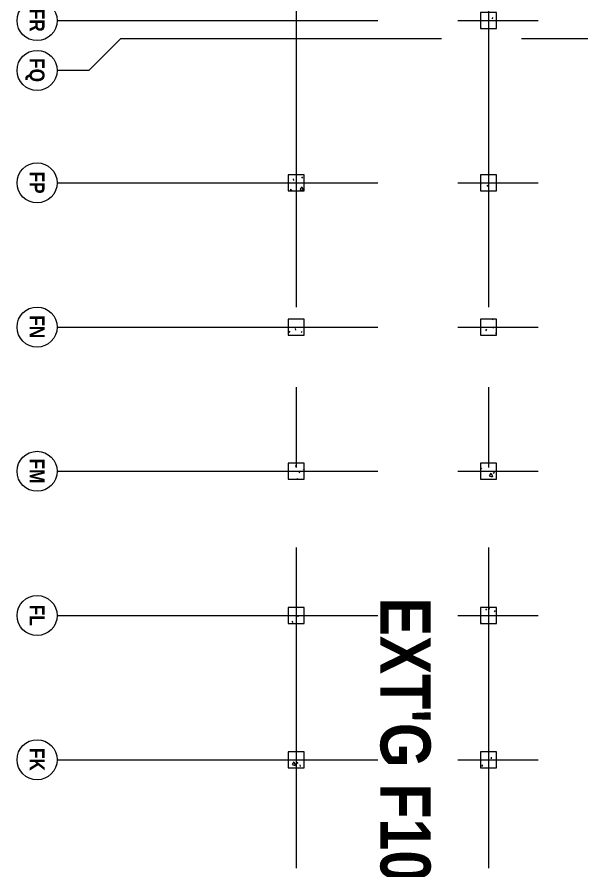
# Model space of a CAD drawing. Extents: x -14231 to 413940, y -171733 to 124993.
# Drawn here: x 181670 to 209854, y -84793 to -42168 of the extents above; entities that cross this region are included whole.
import ezdxf

# ---------------------------------------------------------------- set-up
doc = ezdxf.new("R2010")
doc.units = 0
doc.header["$LTSCALE"] = 8
doc.linetypes.add('IDA - Grid Line', pattern=[3500, 2000, -500, 500, -500])
for name, color, linetype, lineweight in [('A-_ANOTGRID_E', 7, 'CONTINUOUS', 9), ('A-_ANOTTEXT_A', 7, 'CONTINUOUS', 9), ('A-COLN----_E', 7, 'CONTINUOUS', 9), ('A-COLN----_E1', 7, 'CONTINUOUS', 9)]:
    doc.layers.add(name, color=color, linetype=linetype, lineweight=lineweight)
doc.styles.add('Arial Narrow_B', font='ARIALNB.TTF', dxfattribs={"height": 750})
doc.styles.add('Arial Narrow_B_1', font='ARIALNB.TTF', dxfattribs={"height": 625})

# ---------------------------------------------------------------- blocks, each defined once
blk = doc.blocks.new('IDA - Rectangle Column - 800W X 800D-V23-PH1 LEVEL 3 - PROBE')
at = {"layer": 'A-COLN----_E1', "true_color": 0xaaaaaa}
h = blk.add_hatch(dxfattribs=at)
h.set_pattern_fill('FP_25', color=253, style=0, pattern_type=2)
h.set_pattern_definition([(320, (-315956.1, 851757.2), (-159.3907, -1821.8403), [190.5, -2095.5]), (265, (-315956.1, 851757.2), (1910.5674, 352.428), [152.4, -1676.4]), (10.451, (-315969.4, 851605.4), (1751.166, -1469.4262), [161.9, -1780.901]), (316.184, (-315448.1, 851757.2), (-420.428, -2710.791), [285.75, -3143.25]), (6.636, (-315483.2, 851531.3), (2474.276, -2374.0256), [242.85, -2671.351]), (261.184, (-315448, 851757.2), (2474.2525, -2374.05), [228.6, -2514.6]), (291, (-315575.1, 851503.2), (-1022.6516, -1516.1442), [190.5, -2095.5]), (236, (-315575.1, 851503.2), (1841.8805, -618.021), [152.4, -1676.4]), (341.451, (-315660.3, 851376.8), (819.2124, -2134.1713), [161.9, -1780.901]), (307.5, (-315956.1, 851757.2), (845.5504, -30.88603), [83.82, -1572.26, 83.82, -3300.73]), (307.5, (-315956.1, 851757.2), (845.5504, -30.88603), [-1739.9, -1617.98, 83.82, -1598.93]), (277.5, (-315956.1, 851757.2), (1001.80575, -668.1966), [83.82, -886.46, 83.82, -2175.51]), (277.5, (-315956.1, 851757.2), (1001.80575, -668.1966), [-1054.1, -1534.16, 83.82, -557.53]), (237.5, (-315956.1, 852323.6), (-57.2896, -1355.9093), [83.82, -551.18, 83.82, -4526.28]), (237.5, (-315956.1, 852323.6), (-57.2896, -1355.9093), [-718.82, -1897.38, 83.82, -2545.08]), (227.5, (-315956.1, 852577.6), (254.2664, -1481.2932), [83.82, -741.68, 83.82, -3098.8]), (227.5, (-315956.1, 852577.6), (254.2664, -1481.2932), [-909.32, -1231.9, 83.82, -1783.08])])
h.paths.add_polyline_path([(-400, -400), (400, -400), (400, 400), (-400, 400)])
at = {"layer": 'A-COLN----_E', "color": 253, "true_color": 0xaaaaaa}
for p, q in [((400, 400), (-400, 400)), ((-400, 400), (-400, -400)), ((400, -400), (400, 400)), ((-400, -400), (400, -400))]:
    blk.add_line(p, q, dxfattribs=at)
blk = doc.blocks.new('IDA - Rectangle Column - 800W X 800D-V24-PH1 LEVEL 3 - PROBE')
at = {"layer": 'A-COLN----_E1', "true_color": 0xaaaaaa}
h = blk.add_hatch(dxfattribs=at)
h.set_pattern_fill('FP_26', color=253, style=0, pattern_type=2)
h.set_pattern_definition([(320, (-315956.1, 859857.2), (-159.3907, -1821.8403), [190.5, -2095.5]), (265, (-315956.1, 859857.2), (1910.5674, 352.428), [152.4, -1676.4]), (10.451, (-315969.4, 859705.4), (1751.166, -1469.4262), [161.9, -1780.901]), (316.184, (-315448.1, 859857.2), (-420.428, -2710.791), [285.75, -3143.25]), (6.636, (-315483.2, 859631.3), (2474.276, -2374.0256), [242.85, -2671.351]), (261.184, (-315448, 859857.2), (2474.2525, -2374.05), [228.6, -2514.6]), (291, (-315575.1, 859603.2), (-1022.6516, -1516.1442), [190.5, -2095.5]), (236, (-315575.1, 859603.2), (1841.8805, -618.021), [152.4, -1676.4]), (341.451, (-315660.3, 859476.8), (819.2124, -2134.1713), [161.9, -1780.901]), (307.5, (-315956.1, 859857.2), (845.5504, -30.88603), [83.82, -1572.26, 83.82, -3300.73]), (307.5, (-315956.1, 859857.2), (845.5504, -30.88603), [-1739.9, -1617.98, 83.82, -1598.93]), (277.5, (-315956.1, 859857.2), (1001.80575, -668.1966), [83.82, -886.46, 83.82, -2175.51]), (277.5, (-315956.1, 859857.2), (1001.80575, -668.1966), [-1054.1, -1534.16, 83.82, -557.53]), (237.5, (-315956.1, 860423.6), (-57.2896, -1355.90933), [83.82, -551.18, 83.82, -4526.28]), (237.5, (-315956.1, 860423.6), (-57.2896, -1355.90933), [-718.82, -1897.38, 83.82, -2545.08]), (227.5, (-315956.1, 860677.6), (254.2664, -1481.2932), [83.82, -741.68, 83.82, -3098.8]), (227.5, (-315956.1, 860677.6), (254.2664, -1481.2932), [-909.32, -1231.9, 83.82, -1783.08])])
h.paths.add_polyline_path([(-400, -400), (400, -400), (400, 400), (-400, 400)])
at = {"layer": 'A-COLN----_E', "color": 253, "true_color": 0xaaaaaa}
for p, q in [((400, 400), (-400, 400)), ((-400, 400), (-400, -400)), ((400, -400), (400, 400)), ((-400, -400), (400, -400))]:
    blk.add_line(p, q, dxfattribs=at)
blk = doc.blocks.new('IDA - Rectangle Column - 800W X 800D-V25-PH1 LEVEL 3 - PROBE')
at = {"layer": 'A-COLN----_E1', "true_color": 0xaaaaaa}
h = blk.add_hatch(dxfattribs=at)
h.set_pattern_fill('FP_27', color=253, style=0, pattern_type=2)
h.set_pattern_definition([(320, (-306356.1, 859857.2), (-159.3907, -1821.8403), [190.5, -2095.5]), (265, (-306356.1, 859857.2), (1910.5674, 352.428), [152.4, -1676.4]), (10.451, (-306369.4, 859705.4), (1751.166, -1469.4262), [161.9, -1780.901]), (316.184, (-305848.1, 859857.2), (-420.428, -2710.791), [285.75, -3143.25]), (6.636, (-305883.2, 859631.3), (2474.276, -2374.0256), [242.85, -2671.351]), (261.184, (-305848, 859857.2), (2474.2525, -2374.05), [228.6, -2514.6]), (291, (-305975.1, 859603.2), (-1022.6516, -1516.1442), [190.5, -2095.5]), (236, (-305975.1, 859603.2), (1841.8805, -618.021), [152.4, -1676.4]), (341.451, (-306060.3, 859476.8), (819.2124, -2134.1713), [161.9, -1780.901]), (307.5, (-306356.1, 859857.2), (845.5504, -30.88603), [83.82, -1572.26, 83.82, -3300.73]), (307.5, (-306356.1, 859857.2), (845.5504, -30.88603), [-1739.9, -1617.98, 83.82, -1598.93]), (277.5, (-306356.1, 859857.2), (1001.80575, -668.1966), [83.82, -886.46, 83.82, -2175.51]), (277.5, (-306356.1, 859857.2), (1001.80575, -668.1966), [-1054.1, -1534.16, 83.82, -557.53]), (237.5, (-306356.1, 860423.6), (-57.2896, -1355.9093), [83.82, -551.18, 83.82, -4526.28]), (237.5, (-306356.1, 860423.6), (-57.2896, -1355.9093), [-718.82, -1897.38, 83.82, -2545.08]), (227.5, (-306356.1, 860677.6), (254.2664, -1481.2932), [83.82, -741.68, 83.82, -3098.8]), (227.5, (-306356.1, 860677.6), (254.2664, -1481.2932), [-909.32, -1231.9, 83.82, -1783.08])])
h.paths.add_polyline_path([(-400, -400), (400, -400), (400, 400), (-400, 400)])
at = {"layer": 'A-COLN----_E', "color": 253, "true_color": 0xaaaaaa}
for p, q in [((400, 400), (-400, 400)), ((-400, 400), (-400, -400)), ((400, -400), (400, 400)), ((-400, -400), (400, -400))]:
    blk.add_line(p, q, dxfattribs=at)
blk = doc.blocks.new('IDA - Rectangle Column - 800W X 800D-V26-PH1 LEVEL 3 - PROBE')
at = {"layer": 'A-COLN----_E1', "true_color": 0xaaaaaa}
h = blk.add_hatch(dxfattribs=at)
h.set_pattern_fill('FP_28', color=253, style=0, pattern_type=2)
h.set_pattern_definition([(320, (-315956.1, 867057.2), (-159.3907, -1821.8403), [190.5, -2095.5]), (265, (-315956.1, 867057.2), (1910.5674, 352.428), [152.4, -1676.4]), (10.451, (-315969.4, 866905.4), (1751.166, -1469.4262), [161.9, -1780.901]), (316.184, (-315448.1, 867057.2), (-420.428, -2710.791), [285.75, -3143.25]), (6.636, (-315483.2, 866831.3), (2474.276, -2374.0256), [242.85, -2671.351]), (261.184, (-315448, 867057.2), (2474.2525, -2374.05), [228.6, -2514.6]), (291, (-315575.1, 866803.2), (-1022.6516, -1516.1442), [190.5, -2095.5]), (236, (-315575.1, 866803.2), (1841.8805, -618.021), [152.4, -1676.4]), (341.451, (-315660.3, 866676.8), (819.2124, -2134.1713), [161.9, -1780.901]), (307.5, (-315956.1, 867057.2), (845.5504, -30.88603), [83.82, -1572.26, 83.82, -3300.73]), (307.5, (-315956.1, 867057.2), (845.5504, -30.88603), [-1739.9, -1617.98, 83.82, -1598.93]), (277.5, (-315956.1, 867057.2), (1001.80575, -668.1966), [83.82, -886.46, 83.82, -2175.51]), (277.5, (-315956.1, 867057.2), (1001.80575, -668.1966), [-1054.1, -1534.16, 83.82, -557.53]), (237.5, (-315956.1, 867623.6), (-57.2896, -1355.90933), [83.82, -551.18, 83.82, -4526.28]), (237.5, (-315956.1, 867623.6), (-57.2896, -1355.90933), [-718.82, -1897.38, 83.82, -2545.08]), (227.5, (-315956.1, 867877.6), (254.2664, -1481.2932), [83.82, -741.68, 83.82, -3098.8]), (227.5, (-315956.1, 867877.6), (254.2664, -1481.2932), [-909.32, -1231.9, 83.82, -1783.08])])
h.paths.add_polyline_path([(-400, -400), (400, -400), (400, 400), (-400, 400)])
at = {"layer": 'A-COLN----_E', "color": 253, "true_color": 0xaaaaaa}
for p, q in [((400, 400), (-400, 400)), ((-400, 400), (-400, -400)), ((400, -400), (400, 400)), ((-400, -400), (400, -400))]:
    blk.add_line(p, q, dxfattribs=at)
blk = doc.blocks.new('IDA - Rectangle Column - 800W X 800D-V27-PH1 LEVEL 3 - PROBE')
at = {"layer": 'A-COLN----_E1', "true_color": 0xaaaaaa}
h = blk.add_hatch(dxfattribs=at)
h.set_pattern_fill('FP_29', color=253, style=0, pattern_type=2)
h.set_pattern_definition([(320, (-306356.1, 867057.2), (-159.3907, -1821.8403), [190.5, -2095.5]), (265, (-306356.1, 867057.2), (1910.5674, 352.428), [152.4, -1676.4]), (10.451, (-306369.4, 866905.4), (1751.166, -1469.4262), [161.9, -1780.901]), (316.184, (-305848.1, 867057.2), (-420.428, -2710.791), [285.75, -3143.25]), (6.636, (-305883.2, 866831.3), (2474.276, -2374.0256), [242.85, -2671.351]), (261.184, (-305848, 867057.2), (2474.2525, -2374.05), [228.6, -2514.6]), (291, (-305975.1, 866803.2), (-1022.6516, -1516.1442), [190.5, -2095.5]), (236, (-305975.1, 866803.2), (1841.8805, -618.021), [152.4, -1676.4]), (341.451, (-306060.3, 866676.8), (819.2124, -2134.1713), [161.9, -1780.901]), (307.5, (-306356.1, 867057.2), (845.5504, -30.88603), [83.82, -1572.26, 83.82, -3300.73]), (307.5, (-306356.1, 867057.2), (845.5504, -30.88603), [-1739.9, -1617.98, 83.82, -1598.93]), (277.5, (-306356.1, 867057.2), (1001.80575, -668.1966), [83.82, -886.46, 83.82, -2175.51]), (277.5, (-306356.1, 867057.2), (1001.80575, -668.1966), [-1054.1, -1534.16, 83.82, -557.53]), (237.5, (-306356.1, 867623.6), (-57.2896, -1355.90933), [83.82, -551.18, 83.82, -4526.28]), (237.5, (-306356.1, 867623.6), (-57.2896, -1355.90933), [-718.82, -1897.38, 83.82, -2545.08]), (227.5, (-306356.1, 867877.6), (254.2664, -1481.2932), [83.82, -741.68, 83.82, -3098.8]), (227.5, (-306356.1, 867877.6), (254.2664, -1481.2932), [-909.32, -1231.9, 83.82, -1783.08])])
h.paths.add_polyline_path([(-400, -400), (400, -400), (400, 400), (-400, 400)])
at = {"layer": 'A-COLN----_E', "color": 253, "true_color": 0xaaaaaa}
for p, q in [((400, 400), (-400, 400)), ((-400, 400), (-400, -400)), ((400, -400), (400, 400)), ((-400, -400), (400, -400))]:
    blk.add_line(p, q, dxfattribs=at)
blk = doc.blocks.new('IDA - Rectangle Column - 800W X 800D-V28-PH1 LEVEL 3 - PROBE')
at = {"layer": 'A-COLN----_E1', "true_color": 0xaaaaaa}
h = blk.add_hatch(dxfattribs=at)
h.set_pattern_fill('FP_30', color=253, style=0, pattern_type=2)
h.set_pattern_definition([(320, (-315956.1, 874257.2), (-159.3907, -1821.8403), [190.5, -2095.5]), (265, (-315956.1, 874257.2), (1910.5674, 352.428), [152.4, -1676.4]), (10.451, (-315969.4, 874105.4), (1751.166, -1469.4262), [161.9, -1780.901]), (316.184, (-315448.1, 874257.2), (-420.428, -2710.791), [285.75, -3143.25]), (6.636, (-315483.2, 874031.3), (2474.276, -2374.0256), [242.85, -2671.351]), (261.184, (-315448, 874257.2), (2474.2525, -2374.05), [228.6, -2514.6]), (291, (-315575.1, 874003.2), (-1022.6516, -1516.1442), [190.5, -2095.5]), (236, (-315575.1, 874003.2), (1841.8805, -618.021), [152.4, -1676.4]), (341.451, (-315660.3, 873876.8), (819.2124, -2134.1713), [161.9, -1780.901]), (307.5, (-315956.1, 874257.2), (845.5504, -30.88603), [83.82, -1572.26, 83.82, -3300.73]), (307.5, (-315956.1, 874257.2), (845.5504, -30.88603), [-1739.9, -1617.98, 83.82, -1598.93]), (277.5, (-315956.1, 874257.2), (1001.80575, -668.1966), [83.82, -886.46, 83.82, -2175.51]), (277.5, (-315956.1, 874257.2), (1001.80575, -668.1966), [-1054.1, -1534.16, 83.82, -557.53]), (237.5, (-315956.1, 874823.6), (-57.2896, -1355.90933), [83.82, -551.18, 83.82, -4526.28]), (237.5, (-315956.1, 874823.6), (-57.2896, -1355.90933), [-718.82, -1897.38, 83.82, -2545.08]), (227.5, (-315956.1, 875077.6), (254.2664, -1481.2932), [83.82, -741.68, 83.82, -3098.8]), (227.5, (-315956.1, 875077.6), (254.2664, -1481.2932), [-909.32, -1231.9, 83.82, -1783.08])])
h.paths.add_polyline_path([(-400, -400), (400, -400), (400, 400), (-400, 400)])
at = {"layer": 'A-COLN----_E', "color": 253, "true_color": 0xaaaaaa}
for p, q in [((400, 400), (-400, 400)), ((-400, 400), (-400, -400)), ((400, -400), (400, 400)), ((-400, -400), (400, -400))]:
    blk.add_line(p, q, dxfattribs=at)
blk = doc.blocks.new('IDA - Rectangle Column - 800W X 800D-V29-PH1 LEVEL 3 - PROBE')
at = {"layer": 'A-COLN----_E1', "true_color": 0xaaaaaa}
h = blk.add_hatch(dxfattribs=at)
h.set_pattern_fill('FP_31', color=253, style=0, pattern_type=2)
h.set_pattern_definition([(320, (-306356.1, 874257.2), (-159.3907, -1821.8403), [190.5, -2095.5]), (265, (-306356.1, 874257.2), (1910.5674, 352.428), [152.4, -1676.4]), (10.451, (-306369.4, 874105.4), (1751.166, -1469.4262), [161.9, -1780.901]), (316.184, (-305848.1, 874257.2), (-420.428, -2710.791), [285.75, -3143.25]), (6.636, (-305883.2, 874031.3), (2474.276, -2374.0256), [242.85, -2671.351]), (261.184, (-305848, 874257.2), (2474.2525, -2374.05), [228.6, -2514.6]), (291, (-305975.1, 874003.2), (-1022.6516, -1516.1442), [190.5, -2095.5]), (236, (-305975.1, 874003.2), (1841.8805, -618.021), [152.4, -1676.4]), (341.451, (-306060.3, 873876.8), (819.2124, -2134.1713), [161.9, -1780.901]), (307.5, (-306356.1, 874257.2), (845.5504, -30.88603), [83.82, -1572.26, 83.82, -3300.73]), (307.5, (-306356.1, 874257.2), (845.5504, -30.88603), [-1739.9, -1617.98, 83.82, -1598.93]), (277.5, (-306356.1, 874257.2), (1001.80575, -668.1966), [83.82, -886.46, 83.82, -2175.51]), (277.5, (-306356.1, 874257.2), (1001.80575, -668.1966), [-1054.1, -1534.16, 83.82, -557.53]), (237.5, (-306356.1, 874823.6), (-57.2896, -1355.90933), [83.82, -551.18, 83.82, -4526.28]), (237.5, (-306356.1, 874823.6), (-57.2896, -1355.90933), [-718.82, -1897.38, 83.82, -2545.08]), (227.5, (-306356.1, 875077.6), (254.2664, -1481.2932), [83.82, -741.68, 83.82, -3098.8]), (227.5, (-306356.1, 875077.6), (254.2664, -1481.2932), [-909.32, -1231.9, 83.82, -1783.08])])
h.paths.add_polyline_path([(-400, -400), (400, -400), (400, 400), (-400, 400)])
at = {"layer": 'A-COLN----_E', "color": 253, "true_color": 0xaaaaaa}
for p, q in [((400, 400), (-400, 400)), ((-400, 400), (-400, -400)), ((400, -400), (400, 400)), ((-400, -400), (400, -400))]:
    blk.add_line(p, q, dxfattribs=at)
blk = doc.blocks.new('IDA - Rectangle Column - 800W X 800D-V30-PH1 LEVEL 3 - PROBE')
at = {"layer": 'A-COLN----_E1', "true_color": 0xaaaaaa}
h = blk.add_hatch(dxfattribs=at)
h.set_pattern_fill('FP_32', color=253, style=0, pattern_type=2)
h.set_pattern_definition([(320, (-315956.1, 881457.2), (-159.3907, -1821.8403), [190.5, -2095.5]), (265, (-315956.1, 881457.2), (1910.5674, 352.428), [152.4, -1676.4]), (10.451, (-315969.4, 881305.4), (1751.166, -1469.4262), [161.9, -1780.901]), (316.184, (-315448.1, 881457.2), (-420.428, -2710.791), [285.75, -3143.25]), (6.636, (-315483.2, 881231.3), (2474.276, -2374.0256), [242.85, -2671.351]), (261.184, (-315448, 881457.2), (2474.2525, -2374.05), [228.6, -2514.6]), (291, (-315575.1, 881203.2), (-1022.6516, -1516.1442), [190.5, -2095.5]), (236, (-315575.1, 881203.2), (1841.8805, -618.021), [152.4, -1676.4]), (341.451, (-315660.3, 881076.8), (819.2124, -2134.1713), [161.9, -1780.901]), (307.5, (-315956.1, 881457.2), (845.5504, -30.88603), [83.82, -1572.26, 83.82, -3300.73]), (307.5, (-315956.1, 881457.2), (845.5504, -30.88603), [-1739.9, -1617.98, 83.82, -1598.93]), (277.5, (-315956.1, 881457.2), (1001.80575, -668.1966), [83.82, -886.46, 83.82, -2175.51]), (277.5, (-315956.1, 881457.2), (1001.80575, -668.1966), [-1054.1, -1534.16, 83.82, -557.53]), (237.5, (-315956.1, 882023.6), (-57.2896, -1355.90933), [83.82, -551.18, 83.82, -4526.28]), (237.5, (-315956.1, 882023.6), (-57.2896, -1355.90933), [-718.82, -1897.38, 83.82, -2545.08]), (227.5, (-315956.1, 882277.6), (254.2664, -1481.2932), [83.82, -741.68, 83.82, -3098.8]), (227.5, (-315956.1, 882277.6), (254.2664, -1481.2932), [-909.32, -1231.9, 83.82, -1783.08])])
h.paths.add_polyline_path([(-400, -400), (400, -400), (400, 400), (-400, 400)])
at = {"layer": 'A-COLN----_E', "color": 253, "true_color": 0xaaaaaa}
for p, q in [((400, 400), (-400, 400)), ((-400, 400), (-400, -400)), ((400, -400), (400, 400)), ((-400, -400), (400, -400))]:
    blk.add_line(p, q, dxfattribs=at)
blk = doc.blocks.new('IDA - Rectangle Column - 800W X 800D-V31-PH1 LEVEL 3 - PROBE')
at = {"layer": 'A-COLN----_E1', "true_color": 0xaaaaaa}
h = blk.add_hatch(dxfattribs=at)
h.set_pattern_fill('FP_33', color=253, style=0, pattern_type=2)
h.set_pattern_definition([(320, (-306356.1, 881457.2), (-159.3907, -1821.8403), [190.5, -2095.5]), (265, (-306356.1, 881457.2), (1910.5674, 352.428), [152.4, -1676.4]), (10.451, (-306369.4, 881305.4), (1751.166, -1469.4262), [161.9, -1780.901]), (316.184, (-305848.1, 881457.2), (-420.428, -2710.791), [285.75, -3143.25]), (6.636, (-305883.2, 881231.3), (2474.276, -2374.0256), [242.85, -2671.351]), (261.184, (-305848, 881457.2), (2474.2525, -2374.05), [228.6, -2514.6]), (291, (-305975.1, 881203.2), (-1022.6516, -1516.1442), [190.5, -2095.5]), (236, (-305975.1, 881203.2), (1841.8805, -618.021), [152.4, -1676.4]), (341.451, (-306060.3, 881076.8), (819.2124, -2134.1713), [161.9, -1780.901]), (307.5, (-306356.1, 881457.2), (845.5504, -30.88603), [83.82, -1572.26, 83.82, -3300.73]), (307.5, (-306356.1, 881457.2), (845.5504, -30.88603), [-1739.9, -1617.98, 83.82, -1598.93]), (277.5, (-306356.1, 881457.2), (1001.80575, -668.1966), [83.82, -886.46, 83.82, -2175.51]), (277.5, (-306356.1, 881457.2), (1001.80575, -668.1966), [-1054.1, -1534.16, 83.82, -557.53]), (237.5, (-306356.1, 882023.6), (-57.2896, -1355.90933), [83.82, -551.18, 83.82, -4526.28]), (237.5, (-306356.1, 882023.6), (-57.2896, -1355.90933), [-718.82, -1897.38, 83.82, -2545.08]), (227.5, (-306356.1, 882277.6), (254.2664, -1481.2932), [83.82, -741.68, 83.82, -3098.8]), (227.5, (-306356.1, 882277.6), (254.2664, -1481.2932), [-909.32, -1231.9, 83.82, -1783.08])])
h.paths.add_polyline_path([(-400, -400), (400, -400), (400, 400), (-400, 400)])
at = {"layer": 'A-COLN----_E', "color": 253, "true_color": 0xaaaaaa}
for p, q in [((400, 400), (-400, 400)), ((-400, 400), (-400, -400)), ((400, -400), (400, 400)), ((-400, -400), (400, -400))]:
    blk.add_line(p, q, dxfattribs=at)
blk = doc.blocks.new('IDA - Rectangle Column - 800W X 800D-V32-PH1 LEVEL 3 - PROBE')
at = {"layer": 'A-COLN----_E1', "true_color": 0xaaaaaa}
h = blk.add_hatch(dxfattribs=at)
h.set_pattern_fill('FP_34', color=253, style=0, pattern_type=2)
h.set_pattern_definition([(320, (-315956.1, 888657.2), (-159.3907, -1821.8403), [190.5, -2095.5]), (265, (-315956.1, 888657.2), (1910.5674, 352.428), [152.4, -1676.4]), (10.451, (-315969.4, 888505.4), (1751.166, -1469.4262), [161.9, -1780.901]), (316.184, (-315448.1, 888657.2), (-420.428, -2710.791), [285.75, -3143.25]), (6.636, (-315483.2, 888431.3), (2474.276, -2374.0256), [242.85, -2671.351]), (261.184, (-315448, 888657.2), (2474.2525, -2374.05), [228.6, -2514.6]), (291, (-315575.1, 888403.2), (-1022.6516, -1516.1442), [190.5, -2095.5]), (236, (-315575.1, 888403.2), (1841.8805, -618.021), [152.4, -1676.4]), (341.451, (-315660.3, 888276.8), (819.2124, -2134.1713), [161.9, -1780.901]), (307.5, (-315956.1, 888657.2), (845.5504, -30.88603), [83.82, -1572.26, 83.82, -3300.73]), (307.5, (-315956.1, 888657.2), (845.5504, -30.88603), [-1739.9, -1617.98, 83.82, -1598.93]), (277.5, (-315956.1, 888657.2), (1001.80575, -668.1966), [83.82, -886.46, 83.82, -2175.51]), (277.5, (-315956.1, 888657.2), (1001.80575, -668.1966), [-1054.1, -1534.16, 83.82, -557.53]), (237.5, (-315956.1, 889223.6), (-57.2896, -1355.90933), [83.82, -551.18, 83.82, -4526.28]), (237.5, (-315956.1, 889223.6), (-57.2896, -1355.90933), [-718.82, -1897.38, 83.82, -2545.08]), (227.5, (-315956.1, 889477.6), (254.2664, -1481.2932), [83.82, -741.68, 83.82, -3098.8]), (227.5, (-315956.1, 889477.6), (254.2664, -1481.2932), [-909.32, -1231.9, 83.82, -1783.08])])
h.paths.add_polyline_path([(-400, -400), (400, -400), (400, 400), (-400, 400)])
at = {"layer": 'A-COLN----_E', "color": 253, "true_color": 0xaaaaaa}
for p, q in [((400, 400), (-400, 400)), ((-400, 400), (-400, -400)), ((400, -400), (400, 400)), ((-400, -400), (400, -400))]:
    blk.add_line(p, q, dxfattribs=at)
blk = doc.blocks.new('IDA - Rectangle Column - 800W X 800D-V33-PH1 LEVEL 3 - PROBE')
at = {"layer": 'A-COLN----_E1', "true_color": 0xaaaaaa}
h = blk.add_hatch(dxfattribs=at)
h.set_pattern_fill('FP_35', color=253, style=0, pattern_type=2)
h.set_pattern_definition([(320, (-306356.1, 888657.2), (-159.3907, -1821.8403), [190.5, -2095.5]), (265, (-306356.1, 888657.2), (1910.5674, 352.428), [152.4, -1676.4]), (10.451, (-306369.4, 888505.4), (1751.166, -1469.4262), [161.9, -1780.901]), (316.184, (-305848.1, 888657.2), (-420.428, -2710.791), [285.75, -3143.25]), (6.636, (-305883.2, 888431.3), (2474.276, -2374.0256), [242.85, -2671.351]), (261.184, (-305848, 888657.2), (2474.2525, -2374.05), [228.6, -2514.6]), (291, (-305975.1, 888403.2), (-1022.6516, -1516.1442), [190.5, -2095.5]), (236, (-305975.1, 888403.2), (1841.8805, -618.021), [152.4, -1676.4]), (341.451, (-306060.3, 888276.8), (819.2124, -2134.1713), [161.9, -1780.901]), (307.5, (-306356.1, 888657.2), (845.5504, -30.88603), [83.82, -1572.26, 83.82, -3300.73]), (307.5, (-306356.1, 888657.2), (845.5504, -30.88603), [-1739.9, -1617.98, 83.82, -1598.93]), (277.5, (-306356.1, 888657.2), (1001.80575, -668.1966), [83.82, -886.46, 83.82, -2175.51]), (277.5, (-306356.1, 888657.2), (1001.80575, -668.1966), [-1054.1, -1534.16, 83.82, -557.53]), (237.5, (-306356.1, 889223.6), (-57.2896, -1355.90933), [83.82, -551.18, 83.82, -4526.28]), (237.5, (-306356.1, 889223.6), (-57.2896, -1355.90933), [-718.82, -1897.38, 83.82, -2545.08]), (227.5, (-306356.1, 889477.6), (254.2664, -1481.2932), [83.82, -741.68, 83.82, -3098.8]), (227.5, (-306356.1, 889477.6), (254.2664, -1481.2932), [-909.32, -1231.9, 83.82, -1783.08])])
h.paths.add_polyline_path([(-400, -400), (400, -400), (400, 400), (-400, 400)])
at = {"layer": 'A-COLN----_E', "color": 253, "true_color": 0xaaaaaa}
for p, q in [((400, 400), (-400, 400)), ((-400, 400), (-400, -400)), ((400, -400), (400, 400)), ((-400, -400), (400, -400))]:
    blk.add_line(p, q, dxfattribs=at)
blk = doc.blocks.new('Grid - 4 mm Dia-18759-PH1 LEVEL 3 - PROBE')
at = {"layer": 'A-_ANOTGRID_E', "color": 253, "true_color": 0xaaaaaa}
blk.add_circle((0, 0), 4, dxfattribs=at)

msp = doc.modelspace()

# ---------------------------------------------------------------- linework, layer by layer
at = {"layer": 'A-_ANOTGRID_E', "color": 254, "linetype": 'IDA - Grid Line', "true_color": 0xd4d4d4}
for p, q in [((195593.9205, -12650.3661), (195593.9205, -169732.6721)), ((205193.9205, -12650.3661), (205193.9205, -169732.6721)), ((183670.0847, -42343.3464), (222090.8254, -42343.3464)), ((186845.0847, -43243.3464), (222090.8254, -43243.3464)), ((183670.0847, -50443.3464), (222090.8254, -50443.3464)), ((183670.0847, -57643.3464), (222090.8254, -57643.3464)), ((183670.0847, -64843.3464), (222090.8254, -64843.3464)), ((183670.0847, -72043.3464), (222090.8254, -72043.3464)), ((183670.0847, -79243.3464), (222090.8254, -79243.3464))]:
    msp.add_line(p, q, dxfattribs=at)
at = {"layer": 'A-_ANOTGRID_E', "color": 254, "true_color": 0xd4d4d4}
for p, q in [((186845.0847, -43243.3464), (185257.5847, -44830.8464)), ((185257.5847, -44830.8464), (183670.0847, -44830.8464))]:
    msp.add_line(p, q, dxfattribs=at)

# ---------------------------------------------------------------- block references
at = {"layer": 'A-_ANOTGRID_E', "color": 254, "lineweight": 5, "true_color": 0xd4d4d4, "xscale": 249.9999999999999, "yscale": 249.9999999999999, "zscale": 249.9999999999999, "rotation": 270}
for p in [(182670.0847, -42343.3464), (182670.0847, -44830.8464), (182670.0847, -50443.3464), (182670.0847, -57643.3464), (182670.0847, -64843.3464), (182670.0847, -72043.3464), (182670.0847, -79243.3464)]:
    msp.add_blockref('Grid - 4 mm Dia-18759-PH1 LEVEL 3 - PROBE', p, dxfattribs=at)
at = {"layer": 'A-COLN----_E1', "color": 253, "lineweight": 9, "true_color": 0xaaaaaa}
for name, p in [('IDA - Rectangle Column - 800W X 800D-V23-PH1 LEVEL 3 - PROBE', (205193.9205, -42343.3464)), ('IDA - Rectangle Column - 800W X 800D-V25-PH1 LEVEL 3 - PROBE', (195593.9205, -50443.3464)), ('IDA - Rectangle Column - 800W X 800D-V24-PH1 LEVEL 3 - PROBE', (205193.9205, -50443.3464)), ('IDA - Rectangle Column - 800W X 800D-V27-PH1 LEVEL 3 - PROBE', (195593.9205, -57643.3464)), ('IDA - Rectangle Column - 800W X 800D-V26-PH1 LEVEL 3 - PROBE', (205193.9205, -57643.3464)), ('IDA - Rectangle Column - 800W X 800D-V29-PH1 LEVEL 3 - PROBE', (195593.9205, -64843.3464)), ('IDA - Rectangle Column - 800W X 800D-V28-PH1 LEVEL 3 - PROBE', (205193.9205, -64843.3464)), ('IDA - Rectangle Column - 800W X 800D-V31-PH1 LEVEL 3 - PROBE', (195593.9205, -72043.3464)), ('IDA - Rectangle Column - 800W X 800D-V30-PH1 LEVEL 3 - PROBE', (205193.9205, -72043.3464)), ('IDA - Rectangle Column - 800W X 800D-V33-PH1 LEVEL 3 - PROBE', (195593.9205, -79243.3464)), ('IDA - Rectangle Column - 800W X 800D-V32-PH1 LEVEL 3 - PROBE', (205193.9205, -79243.3464))]:
    msp.add_blockref(name, p, dxfattribs=at)

# ---------------------------------------------------------------- texts
at = {"layer": 'A-_ANOTGRID_E', "color": 253, "true_color": 0xaaaaaa, "char_height": 750, "attachment_point": 1, "rotation": 270, "style": 'Arial Narrow_B'}
for s, insert, width in [('FR', (183041.4484, -41755.5413), 1402.953125), ('FQ', (183041.4484, -44218.0413), 1463.079687), ('FP', (183041.4484, -49880.5413), 1342.826562), ('FN', (183041.4484, -57055.5413), 1402.953125), ('FM', (183041.4484, -64206.7913), 1523.20625), ('FL', (183041.4484, -71505.5413), 1282.7), ('FK', (183041.4484, -78655.5413), 1402.953125)]:
    msp.add_mtext(s, dxfattribs=dict(at, insert=insert, width=width))
at = {"layer": 'A-_ANOTTEXT_A', "style": 'Arial Narrow_B_1'}
msp.add_text("EXT'G F10N FAB", height=2500, rotation=270, dxfattribs=at).set_placement((199803.5082, -71150.9469))

doc.saveas('drawing.dxf')
